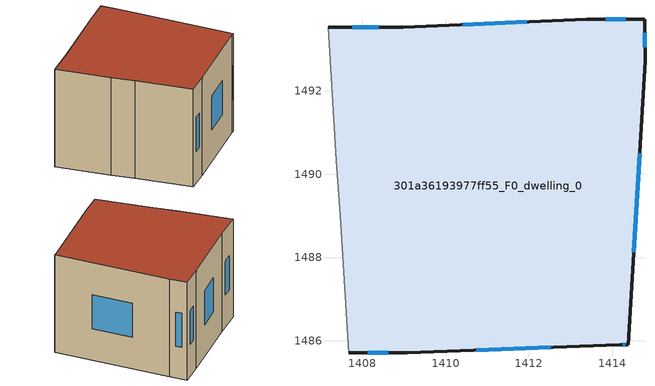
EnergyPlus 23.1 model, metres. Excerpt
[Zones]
301a36193977ff55_F0_dwelling_0
 floor ground (EU_floor_Construction): 1414.78,1493.72 1414.79,1492.72 1414.38,1485.91 1414.18,1485.91 1409.08,1485.71 1407.68,1485.71 1407.48,1489.02 1407.38,1490.32 1407.18,1493.52 1408.98,1493.52 1413.38,1493.72 z0
 wall outside (EU_wall_Construction): 1407.68,1485.71 1409.08,1485.71 1414.18,1485.91 1414.38,1485.91 1414.79,1492.72 1414.78,1493.72 1413.38,1493.72 1408.98,1493.52 1407.18,1493.52 z0:6
 wall adiabatic (EU_wall_Construction): 1407.18,1493.52 1407.38,1490.32 1407.48,1489.02 1407.68,1485.71 z0:6
 window (EU_Window_Construction): 1414.51,1488.13 1414.65,1490.5 / 1414.25,1485.91 1414.32,1485.91 / 1410.74,1485.78 1412.52,1485.85 / 1408.13,1485.71 1408.62,1485.71 / 1408.39,1493.52 1407.77,1493.52 / 1411.95,1493.65 1410.42,1493.58 / 1414.33,1493.72 1413.84,1493.72 / 1414.78,1493.04 1414.78,1493.39 z1.96:4.04
 roof outside (EU_roof_Construction): 1414.38,1485.91 1414.79,1492.72 1414.78,1493.72 1413.38,1493.72 1408.98,1493.52 1407.18,1493.52 1407.38,1490.32 1407.48,1489.02 1407.68,1485.71 1409.08,1485.71 1414.18,1485.91 z6
[Building]
EU S2 Campaign: North Axis=0; Terrain=City; Solar Distribution=FullExterior
[Site:Location]
Lyon-Bron: Latitude=45.75; Longitude=5; Time Zone=1; Elevation=198
[SizingPeriod:WeatherFileDays]
AnnualSizingPeriod: Begin Month=1; Begin Day of Month=1; End Month=12; End Day of Month=31; Day of Week for Start Day=Monday; Use Weather File Daylight Saving Period=No; Use Weather File Rain and Snow Indicators=No
[MATERIAL]
EU_InternalMass_Material: Roughness=MediumRough; Thickness=0.1; Conductivity=1; Density=1800; Specific Heat=900; Thermal Absorptance=0.9; Solar Absorptance=0.7; Visible Absorptance=0.7
[MATERIAL:NOMASS] Roughness=MediumRough; Thermal Absorptance=0.9; Solar Absorptance=0.7; Visible Absorptance=0.7
Name | Thermal Resistance
EU_wall_NoMass | 0.462963
EU_roof_NoMass | 0.806452
EU_floor_NoMass | 0.5
[WINDOWMATERIAL:SIMPLEGLAZINGSYSTEM]
EU_Window_SimpleGlazing: UFactor=2.16; Solar Heat Gain Coefficient=0.76; Visible Transmittance=0.76
[CONSTRUCTION]
EU_wall_Construction: EU_wall_NoMass
EU_roof_Construction: EU_roof_NoMass
EU_floor_Construction: EU_floor_NoMass
EU_InternalMass_Construction: EU_InternalMass_Material
EU_Window_Construction: EU_Window_SimpleGlazing
[ZONE]
301a36193977ff55_F0_dwelling_0: Type=1; Multiplier=1; Ceiling Height=autocalculate; Volume=336.749; Floor Area=autocalculate; Part of Total Floor Area=Yes
[INTERNALMASS]
301a36193977ff55_F0_dwelling_0_EU_InternalMass: Construction=EU_InternalMass_Construction; Zone or ZoneList=301a36193977ff55_F0_dwelling_0; Surface Area=56.125
[OTHEREQUIPMENT]
EU_Step8_InternalGain_301a36193977ff55_F0_dwelling_0_f000: Fuel Type=Electricity; Zone or ZoneList or Space or SpaceList=301a36193977ff55_F0_dwelling_0; Schedule=EU_Step8_GainSchedule_301a36193977ff55_F0_dwelling_0_f000; Design Level Calculation Method=Watts/Area; Power per Zone Floor Area=1; Fraction Latent=0; Fraction Radiant=0; Fraction Lost=0; Carbon Dioxide Generation Rate=0; EndUse Subcategory=EU_Step8_InternalGains
[ZONEVENTILATION:DESIGNFLOWRATE]
EU_ConstantAir_301a36193977ff55_F0_dwelling_0: Zone or ZoneList or Space or SpaceList=301a36193977ff55_F0_dwelling_0; Schedule=EU_AlwaysOn; Design Flow Rate Calculation Method=AirChanges/Hour; Air Changes per Hour=0.4; Ventilation Type=Natural; Fan Pressure Rise=0; Fan Total Efficiency=1; Constant Term Coefficient=1; Temperature Term Coefficient=0; Velocity Term Coefficient=0; Velocity Squared Term Coefficient=0; Minimum Indoor Temperature=-100; Maximum Indoor Temperature=100; Delta Temperature=-100; Minimum Outdoor Temperature=-100; Maximum Outdoor Temperature=100; Maximum Wind Speed=40
[HVACTEMPLATE:THERMOSTAT]
EU_HeatOnly_301a36193977ff55_F0_dwelling_0: Constant Heating Setpoint=20; Constant Cooling Setpoint=50
[HVACTEMPLATE:ZONE:IDEALLOADSAIRSYSTEM]
301a36193977ff55_F0_dwelling_0: Template Thermostat=EU_HeatOnly_301a36193977ff55_F0_dwelling_0; System Availability Schedule=EU_AlwaysOn; Maximum Heating Supply Air Temperature=50; Minimum Cooling Supply Air Temperature=13; Maximum Heating Supply Air Humidity Ratio=0.0156; Minimum Cooling Supply Air Humidity Ratio=0.0077; Heating Limit=NoLimit; Cooling Limit=NoLimit; Heating Availability Schedule=EU_AlwaysOn; Cooling Availability Schedule=EU_CoolingOff; Dehumidification Control Type=ConstantSensibleHeatRatio; Cooling Sensible Heat Ratio=0.7; Dehumidification Setpoint=60; Humidification Control Type=None; Humidification Setpoint=30; Outdoor Air Method=None; Outdoor Air Flow Rate per Person=0.00944; Outdoor Air Flow Rate per Zone Floor Area=0; Outdoor Air Flow Rate per Zone=0; Demand Controlled Ventilation Type=None; Outdoor Air Economizer Type=NoEconomizer; Heat Recovery Type=None; Sensible Heat Recovery Effectiveness=0.7; Latent Heat Recovery Effectiveness=0.65
[SIZING:ZONE]
301a36193977ff55_F0_dwelling_0: Zone Cooling Design Supply Air Temperature Input Method=SupplyAirTemperature; Zone Cooling Design Supply Air Temperature=13; Zone Heating Design Supply Air Temperature Input Method=SupplyAirTemperature; Zone Heating Design Supply Air Temperature=50; Zone Cooling Design Supply Air Humidity Ratio=0.008; Zone Heating Design Supply Air Humidity Ratio=0.008; Cooling Design Air Flow Method=DesignDay; Cooling Design Air Flow Rate=0; Cooling Minimum Air Flow per Zone Floor Area=0.000762; Cooling Minimum Air Flow=0; Cooling Minimum Air Flow Fraction=0.2; Heating Design Air Flow Method=DesignDay; Heating Design Air Flow Rate=0; Heating Maximum Air Flow per Zone Floor Area=0.002032; Heating Maximum Air Flow=0.141576; Heating Maximum Air Flow Fraction=0.3; Account for Dedicated Outdoor Air System=No; Dedicated Outdoor Air System Control Strategy=NeutralSupplyAir; Dedicated Outdoor Air Low Setpoint Temperature for Design=autosize; Dedicated Outdoor Air High Setpoint Temperature for Design=autosize; Zone Load Sizing Method=Sensible Load Only No Latent Load; Zone Latent Cooling Design Supply Air Humidity Ratio Input Method=HumidityRatioDifference; Zone Cooling Design Supply Air Humidity Ratio Difference=0.005; Zone Latent Heating Design Supply Air Humidity Ratio Input Method=HumidityRatioDifference; Zone Humidification Design Supply Air Humidity Ratio Difference=0.005
[SCHEDULE:CONSTANT]
Name | Hourly Value
EU_AlwaysOn | 1
EU_CoolingOff | 0
[SCHEDULE:FILE]
EU_Step8_GainSchedule_301a36193977ff55_F0_dwelling_0_f000: File=../../schedules/301a36193977ff55/301a36193977ff55_F0_dwelling_0_f000_gain.csv; Column Number=1; Rows to Skip at Top=0; Number of Hours of Data=8760; Column Separator=Comma; Interpolate to Timestep=No; Minutes per Item=60; Adjust Schedule for Daylight Savings=Yes
